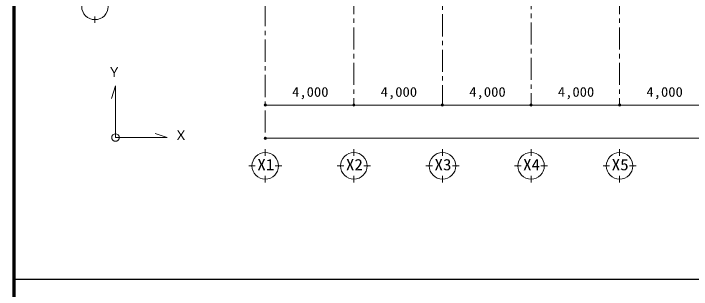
# Model space of a CAD drawing. Units: millimetres at full size, sheet at 1:200; details may follow other scales. Extents: x -55340 to 55340, y -38040 to 38040.
# Drawn here: x -55340 to -24730, y 1535 to 14011 of the extents above; entities that cross this region are included whole.
import ezdxf
from ezdxf.enums import TextEntityAlignment as Align

# ---------------------------------------------------------------- set-up
doc = ezdxf.new("R2010")
doc.units = ezdxf.units.MM
doc.header["$LTSCALE"] = 200
doc.header["$PDMODE"] = 32
doc.header["$PDSIZE"] = 100
doc.linetypes.add('CHAIN1', pattern=[8, 5, -1, 1, -1])
for name, color, linetype, lineweight in [('0-1_通り芯', 3, 'Continuous', 18), ('0-A_寸法', 6, 'Continuous', 9), ('0-F_予備', 4, 'Continuous', 9), ('F-0_F-0ﾚｲﾔ', 5, 'Continuous', 50)]:
    doc.layers.add(name, color=color, linetype=linetype, lineweight=lineweight)
doc.styles.add('ＭＳ ゴシック', font='')
doc.styles.get('ＭＳ ゴシック').set_extended_font_data('MS Gothic')

msp = doc.modelspace()

# ---------------------------------------------------------------- linework, layer by layer
at = {"layer": '0-1_通り芯', "color": 4, "linetype": 'CHAIN1', "lineweight": 9}
for p, q in [((-35973.6, 34777.1), (-35973.6, 9872.4)), ((-43973.6, 25633.7), (-43973.6, 8372.4)), ((-31973.6, 23208.7), (-31973.6, 9872.4)), ((-39973.6, 16583.7), (-39973.6, 9872.4)), ((-27973.6, 16583.7), (-27973.6, 9872.4))]:
    msp.add_line(p, q, dxfattribs=at)
at = {"layer": '0-1_通り芯'}
for p, q in [((-51663.4, 13583.7), (-51663.4, 13883.7)), ((-48396.4, 8405.3), (-48945.4, 8585.5)), ((-43973.6, 7872.4), (-43973.6, 7572.4)), ((-39973.6, 7872.4), (-39973.6, 7572.4)), ((-35973.6, 7872.4), (-35973.6, 7572.4)), ((-31973.6, 7872.4), (-31973.6, 7572.4)), ((-27973.6, 7872.4), (-27973.6, 7572.4)), ((-44423.6, 7122.4), (-44723.6, 7122.4)), ((-43223.6, 7122.4), (-43523.6, 7122.4)), ((-40423.6, 7122.4), (-40723.6, 7122.4)), ((-39223.6, 7122.4), (-39523.6, 7122.4)), ((-36423.6, 7122.4), (-36723.6, 7122.4)), ((-35223.6, 7122.4), (-35523.6, 7122.4)), ((-32423.6, 7122.4), (-32723.6, 7122.4)), ((-31223.6, 7122.4), (-31523.6, 7122.4)), ((-28423.6, 7122.4), (-28723.6, 7122.4)), ((-27223.6, 7122.4), (-27523.6, 7122.4)), ((-43973.6, 6372.4), (-43973.6, 6672.4)), ((-39973.6, 6372.4), (-39973.6, 6672.4)), ((-35973.6, 6372.4), (-35973.6, 6672.4)), ((-31973.6, 6372.4), (-31973.6, 6672.4)), ((-27973.6, 6372.4), (-27973.6, 6672.4))]:
    msp.add_line(p, q, dxfattribs=at)
msp.add_lwpolyline([(-48396.4, 8405.3), (-50736.4, 8405.3), (-50736.4, 10745.3), (-50920.8, 10165.8)], dxfattribs=at)
for centre, radius in [((-51663.4, 14333.7), 600), ((-50736.4, 8405.3), 172), ((-43973.6, 7122.4), 600), ((-39973.6, 7122.4), 600), ((-35973.6, 7122.4), 600), ((-31973.6, 7122.4), 600), ((-27973.6, 7122.4), 600)]:
    msp.add_circle(centre, radius, dxfattribs=at)
at = {"layer": '0-A_寸法', "color": 4}
for p, q in [((-23973.6, 9872.4), (-27973.6, 9872.4)), ((-43973.6, 8372.4), (34676.4, 8372.4))]:
    msp.add_line(p, q, dxfattribs=at)
msp.add_lwpolyline([(-43973.6, 9872.4), (-39973.6, 9872.4), (-35973.6, 9872.4), (-31973.6, 9872.4), (-27973.6, 9872.4)], dxfattribs=at)
at = {"layer": '0-A_寸法'}
for p in [(-43973.6, 9872.4), (-39973.6, 9872.4), (-35973.6, 9872.4), (-31973.6, 9872.4), (-27973.6, 9872.4), (-43973.6, 8372.4)]:
    msp.add_point(p, dxfattribs=at)
at = {"layer": '0-F_予備', "color": 2, "lineweight": 25}
msp.add_line((-55300, 2000), (55300, 2000), dxfattribs=at)
at = {"layer": 'F-0_F-0ﾚｲﾔ'}
for p, q in [((-55340, 38040), (-55340, -38040)), ((-55300, 38000), (-55300, -38000))]:
    msp.add_line(p, q, dxfattribs=at)

# ---------------------------------------------------------------- texts
at = {"layer": '0-1_通り芯', "color": 2, "style": 'ＭＳ ゴシック'}
for s, p in [('Ｙ', (-51095, 11016.5)), ('Ｘ', (-48080.8, 8158.1))]:
    msp.add_text(s, height=439.9, dxfattribs=at).set_placement(p, align=Align.BOTTOM_LEFT)
at = {"layer": '0-1_通り芯', "color": 2, "style": 'ＭＳ ゴシック', "width": 1.1}
for s, p in [('X1', (-44333.3, 6768.2)), ('X2', (-40333.3, 6768.2)), ('X3', (-36333.3, 6768.2)), ('X4', (-32333.3, 6768.2)), ('X5', (-28333.3, 6768.2))]:
    msp.add_text(s, height=513.2, dxfattribs=at).set_placement(p, align=Align.BOTTOM_LEFT)
at = {"layer": '0-A_寸法', "color": 2, "style": 'ＭＳ ゴシック', "width": 1.1}
for p in [(-42763.6, 10115.1), (-38763.6, 10115.1), (-34763.6, 10115.1), (-30763.6, 10115.1), (-26763.6, 10115.1)]:
    msp.add_text('4,000', height=439.9, dxfattribs=at).set_placement(p, align=Align.BOTTOM_LEFT)

doc.saveas('drawing.dxf')
